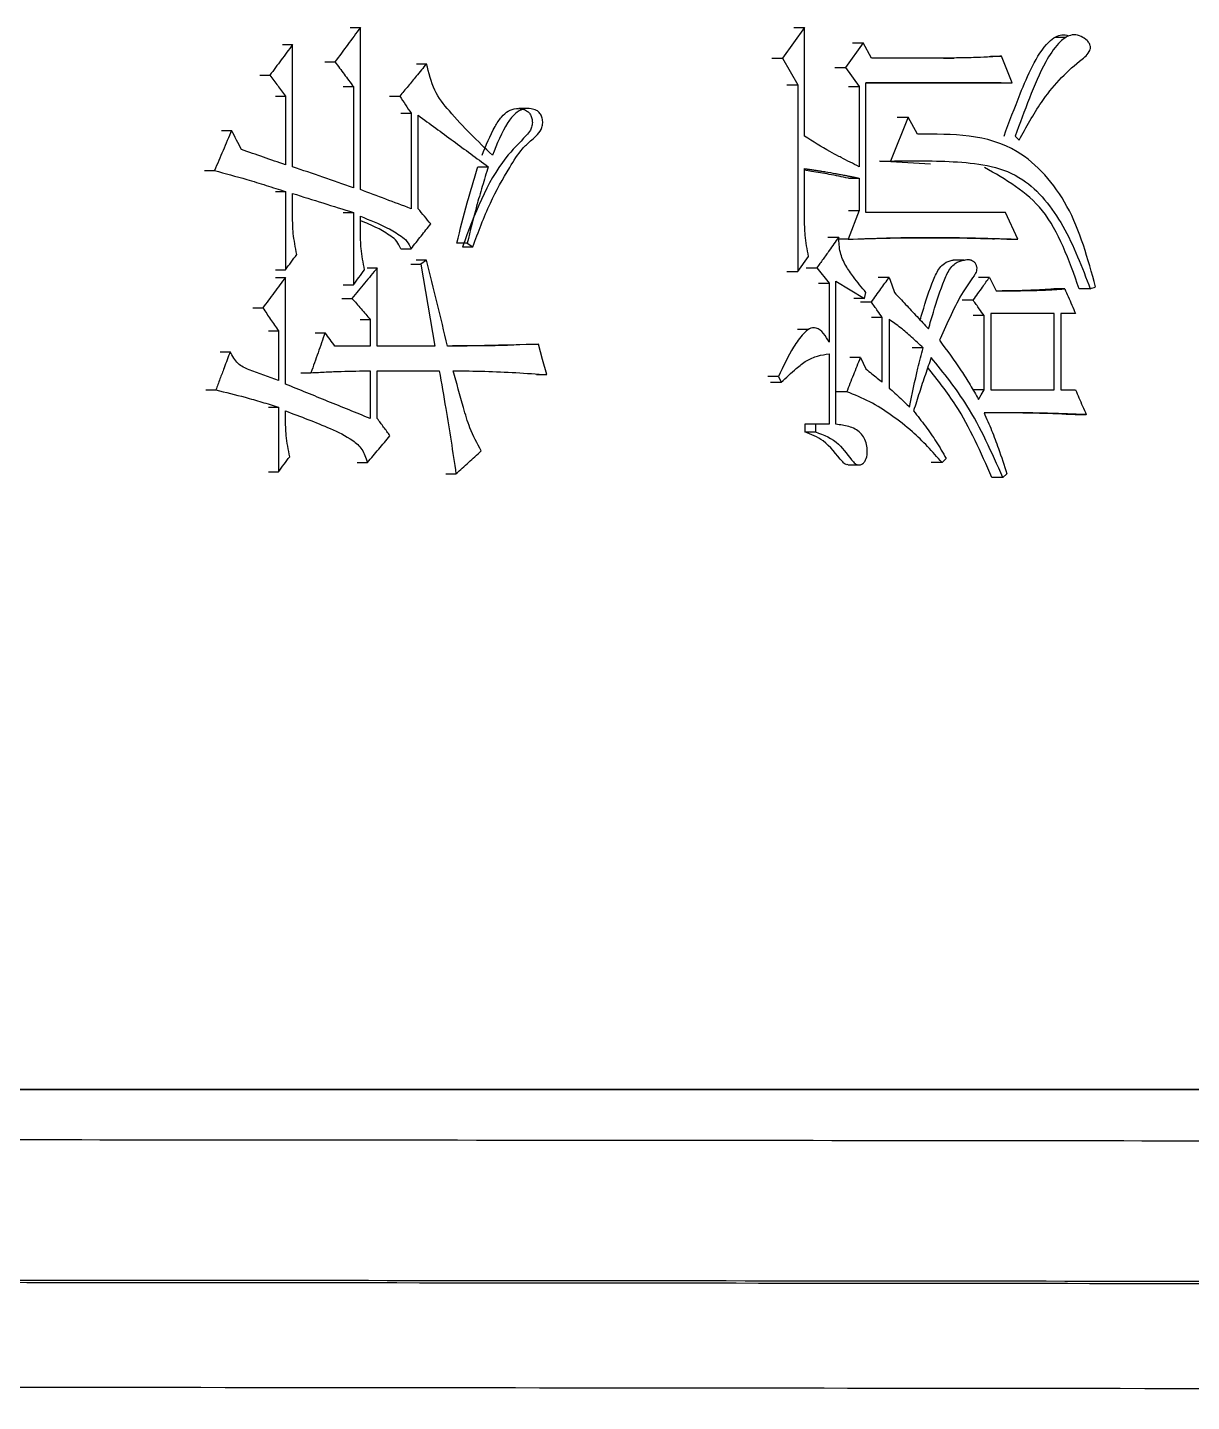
# Model space of a CAD drawing. Header units: millimetres. Extents: x 2085 to 4229, y 754 to 2271.
# Drawn here: x 3113.31 to 3119.91, y 968.06 to 975.85 of the extents above; entities that cross this region are included whole.
import ezdxf

# ---------------------------------------------------------------- set-up
doc = ezdxf.new("R2010")
doc.units = ezdxf.units.MM

msp = doc.modelspace()

# ---------------------------------------------------------------- linework, layer by layer
at = {"color": 7, "linetype": 'Continuous', "lineweight": 25}
for p, q in [((3115.1375, 975.8484), (3115.195, 975.8484)), ((3115.195, 974.9289), (3115.195, 975.8484)), ((3117.7131, 975.8484), (3117.5888, 975.6753)), ((3117.6525, 975.8484), (3117.7131, 975.8484)), ((3117.7131, 975.2318), (3117.7131, 975.8484)), ((3114.7534, 975.751), (3114.8103, 975.751)), ((3114.8103, 975.0587), (3114.8103, 975.751)), ((3118.046, 975.7619), (3117.9455, 975.6213)), ((3117.985, 975.7619), (3118.046, 975.7619)), ((3118.0924, 975.6753), (3118.046, 975.7619)), ((3119.1947, 975.7917), (3119.1316, 975.7917)), ((3114.9937, 975.6537), (3115.0509, 975.6537)), ((3115.5122, 975.6429), (3115.57, 975.6429)), ((3117.5284, 975.6753), (3117.5888, 975.6753)), ((3117.5888, 975.6753), (3117.6743, 975.5239)), ((3118.562, 975.6753), (3118.0924, 975.6753)), ((3118.5003, 975.6753), (3118.562, 975.6753)), ((3118.7681, 975.6862), (3118.8302, 975.6862)), ((3118.8913, 975.5347), (3118.8302, 975.6862)), ((3114.6249, 975.578), (3114.6817, 975.578)), ((3117.8846, 975.6212), (3117.9455, 975.6213)), ((3117.9455, 975.6213), (3118.0228, 975.5131)), ((3115.155, 975.5131), (3115.155, 974.9397)), ((3117.6137, 975.5239), (3117.6743, 975.5239)), ((3117.6743, 975.5239), (3117.6743, 974.4638)), ((3117.9618, 975.5131), (3118.0228, 975.5131)), ((3118.0228, 975.5131), (3118.0228, 975.0588)), ((3118.0615, 975.5347), (3118.8913, 975.5347)), ((3118.0615, 974.7991), (3118.0615, 975.5347)), ((3118.8288, 975.5347), (3118.0615, 975.5347)), ((3118.8291, 975.5347), (3118.8913, 975.5347)), ((3114.7132, 975.459), (3114.7702, 975.459)), ((3114.7702, 975.459), (3114.7702, 975.0695)), ((3115.3609, 975.459), (3115.4186, 975.459)), ((3115.4246, 975.3616), (3115.4824, 975.3616)), ((3115.4824, 975.3616), (3115.4824, 974.8208)), ((3115.5222, 974.8208), (3115.5222, 975.3508)), ((3116.1513, 975.3885), (3116.0924, 975.3885)), ((3118.3006, 975.34), (3118.2004, 975.0912)), ((3118.2392, 975.34), (3118.3006, 975.34)), ((3118.3545, 975.2426), (3118.3006, 975.34)), ((3114.4078, 975.2643), (3114.4644, 975.2643)), ((3114.3111, 975.0371), (3114.3676, 975.0371)), ((3115.8613, 975.0587), (3115.9196, 975.0587)), ((3117.7131, 974.7667), (3117.7131, 975.0479)), ((3118.428, 975.0732), (3118.1388, 975.0912)), ((3118.1392, 975.0912), (3118.2004, 975.0912)), ((3117.9618, 974.9938), (3118.0228, 974.9938)), ((3118.0228, 974.9938), (3118.0228, 974.81)), ((3114.7702, 974.9181), (3114.7702, 974.4746)), ((3114.8103, 974.7775), (3114.8103, 974.9073)), ((3115.0976, 974.7991), (3115.155, 974.7991)), ((3115.155, 974.7991), (3115.155, 974.3881)), ((3118.0228, 974.81), (3117.961, 974.6477)), ((3117.9618, 974.81), (3118.0228, 974.81)), ((3118.8531, 974.7991), (3118.0615, 974.7991)), ((3118.9219, 974.6477), (3118.8531, 974.7991)), ((3115.195, 974.6909), (3115.195, 974.7775)), ((3117.846, 974.6585), (3117.9068, 974.6585)), ((3117.961, 974.6477), (3117.9, 974.6477)), ((3118.8594, 974.6477), (3118.7905, 974.6501)), ((3118.8597, 974.6477), (3118.9219, 974.6477)), ((3115.4242, 974.5935), (3115.4823, 974.5935)), ((3115.8006, 974.626), (3115.7424, 974.626)), ((3115.8006, 974.626), (3115.8324, 974.6044)), ((3117.6743, 974.4638), (3117.7363, 974.5503)), ((3115.2333, 974.4854), (3115.2909, 974.4854)), ((3115.2909, 974.0419), (3115.2909, 974.4854)), ((3115.4803, 974.507), (3115.5381, 974.5071)), ((3115.57, 974.5287), (3115.5121, 974.5287)), ((3115.57, 974.5287), (3115.5381, 974.5071)), ((3117.7222, 974.4854), (3117.7829, 974.4854)), ((3117.7829, 974.4854), (3117.8526, 974.3989)), ((3118.6185, 974.5296), (3118.5563, 974.5296)), ((3114.7132, 974.4313), (3114.7702, 974.4313)), ((3114.7702, 973.8256), (3114.7702, 974.4313)), ((3117.6137, 974.4638), (3117.6743, 974.4638)), ((3117.7918, 974.3989), (3117.8526, 974.3989)), ((3117.8526, 974.3989), (3117.8526, 974.0635)), ((3117.8913, 974.4097), (3118.0538, 974.3124)), ((3118.1927, 974.4313), (3118.1315, 974.4313)), ((3118.7613, 974.4314), (3118.6993, 974.4314)), ((3118.0538, 974.3124), (3118.0615, 974.3448)), ((3119.1888, 974.3665), (3119.1262, 974.3665)), ((3114.5848, 974.2582), (3114.6415, 974.2582)), ((3115.0896, 974.3123), (3115.147, 974.3123)), ((3118.0538, 974.3124), (3117.9927, 974.3124)), ((3118.0924, 974.2907), (3118.0313, 974.2907)), ((3118.6694, 974.3015), (3118.6075, 974.3015)), ((3115.1934, 974.1933), (3115.2509, 974.1933)), ((3115.2509, 974.1933), (3115.2509, 974.0419)), ((3118.1541, 974.2042), (3118.0929, 974.2042)), ((3118.1541, 973.8364), (3118.1541, 974.2042)), ((3118.1927, 974.1934), (3118.1927, 973.8039)), ((3118.7307, 974.215), (3118.6687, 974.215)), ((3118.7307, 973.7931), (3118.7307, 974.215)), ((3119.1279, 974.2258), (3118.769, 974.2258)), ((3118.769, 974.2258), (3118.769, 973.7931)), ((3119.0651, 974.2258), (3118.769, 974.2258)), ((3119.1279, 974.2258), (3119.0653, 974.2258)), ((3119.1279, 973.7931), (3119.1279, 974.2258)), ((3119.2497, 974.2258), (3119.166, 974.2258)), ((3119.166, 974.2258), (3119.166, 973.7931)), ((3119.2497, 974.2258), (3119.1869, 974.2258)), ((3114.6731, 974.1284), (3114.73, 974.1284)), ((3114.73, 974.1284), (3114.73, 973.8472)), ((3114.9377, 974.1176), (3114.9948, 974.1176)), ((3117.7341, 974.1348), (3117.6731, 974.1348)), ((3114.3998, 974.0096), (3114.4563, 974.0096)), ((3115.2509, 974.0419), (3115.0509, 974.0419)), ((3115.6178, 974.0419), (3115.2909, 974.0419)), ((3116.0101, 974.0478), (3116.1456, 974.0527)), ((3116.1456, 974.0527), (3116.2046, 974.0527)), ((3118.3853, 974.0311), (3118.3238, 974.0311)), ((3117.8526, 973.9986), (3117.8526, 973.5984)), ((3118.0306, 973.977), (3117.9695, 973.977)), ((3114.8576, 973.8905), (3114.9147, 973.8905)), ((3115.2509, 973.9013), (3115.2509, 973.6308)), ((3115.2909, 973.9013), (3115.6416, 973.9013)), ((3115.2909, 973.6308), (3115.2909, 973.9013)), ((3115.5837, 973.9013), (3115.6416, 973.9013)), ((3116.1933, 973.8797), (3116.2521, 973.8797)), ((3117.5655, 973.8688), (3117.5051, 973.8688)), ((3117.5655, 973.8688), (3117.581, 973.8364)), ((3114.3192, 973.7931), (3114.3756, 973.7931)), ((3117.5206, 973.8364), (3117.581, 973.8364)), ((3118.7307, 973.7931), (3118.6687, 973.7931)), ((3118.769, 973.7931), (3119.1279, 973.7931)), ((3119.166, 973.7931), (3119.2497, 973.7931)), ((3114.73, 973.6957), (3114.73, 973.328)), ((3114.7702, 973.6308), (3114.7702, 973.6741)), ((3119.3105, 973.6525), (3119.2477, 973.6525)), ((3117.7141, 973.5984), (3117.7141, 973.5551)), ((3117.7141, 973.5551), (3117.7751, 973.5551)), ((3117.7751, 973.5984), (3117.7144, 973.5984)), ((3117.7751, 973.5984), (3117.7751, 973.5551)), ((3117.8526, 973.5984), (3117.7751, 973.5984)), ((3115.1774, 973.382), (3115.2349, 973.382)), ((3118.4929, 973.3821), (3118.516, 973.4037)), ((3115.679, 973.3171), (3115.737, 973.3171)), ((3117.9597, 973.3674), (3118.0211, 973.3674)), ((3118.8378, 973.2955), (3118.8608, 973.3172)), ((3118.8378, 973.2955), (3118.7754, 973.2955))]:
    msp.add_line(p, q, dxfattribs=at)
at = {"color": 7, "linetype": 'Continuous', "lineweight": 25, "flags": 128}
for points in [[(3115.0976, 975.5131), (3115.1261, 975.5131), (3115.155, 975.5131)], [(3118.9067, 975.2318), (3118.9181, 975.221), (3118.9296, 975.2102)], [(3114.7132, 974.9181), (3114.7293, 974.9181), (3114.7456, 974.9181), (3114.7702, 974.9181)], [(3115.7742, 974.6044), (3115.7885, 974.6044), (3115.8031, 974.6044), (3115.8177, 974.6044), (3115.8324, 974.6044)], [(3114.7132, 974.4746), (3114.7274, 974.4746), (3114.7419, 974.4746), (3114.7702, 974.4746)], [(3115.5381, 974.5071), (3115.578, 974.2745), (3115.6178, 974.0419)], [(3117.8913, 973.5984), (3117.8913, 974.0041), (3117.8913, 974.4097)], [(3118.1927, 974.4313), (3118.2081, 974.3881), (3118.2235, 974.3448)], [(3118.7613, 974.4314), (3118.7805, 974.3935), (3118.7996, 974.3556)], [(3115.0976, 974.3881), (3115.1119, 974.3881), (3115.1264, 974.3881), (3115.155, 974.3881)], [(3119.3333, 974.3665), (3119.3076, 974.3665), (3119.2889, 974.3665), (3119.2704, 974.3665)], [(3116.2521, 973.8797), (3116.2284, 973.9662), (3116.2046, 974.0527)], [(3118.0306, 973.977), (3118.046, 973.9446), (3118.0615, 973.9121)], [(3117.9532, 973.7823), (3117.9378, 973.7823), (3117.9223, 973.7823), (3117.8923, 973.7823)], [(3118.7001, 973.739), (3118.7154, 973.7661), (3118.7307, 973.7931)], [(3114.6731, 973.6957), (3114.6876, 973.6957), (3114.7022, 973.6957), (3114.73, 973.6957)], [(3118.4929, 973.3821), (3118.4703, 973.3821), (3118.4506, 973.3821), (3118.4312, 973.3821)], [(3114.6731, 973.328), (3114.6873, 973.328), (3114.7017, 973.328), (3114.73, 973.328)]]:
    msp.add_lwpolyline(points, dxfattribs=at)
at = {"color": 7, "linetype": 'Continuous', "lineweight": 25}
for points, knots in [([(3115.195, 975.8484), (3115.171, 975.8159), (3115.123, 975.751), (3115.0749, 975.6861), (3115.0509, 975.6537)], [0, 0, 0, 0, 0.5, 1, 1, 1, 1]), ([(3118.8442, 975.2318), (3118.8741, 975.3124), (3118.9243, 975.4474), (3119.0028, 975.6315), (3119.0705, 975.745), (3119.1342, 975.7965), (3119.1719, 975.8085), (3119.1987, 975.8074), (3119.2108, 975.7998), (3119.2122, 975.799)], [0, 0, 0, 0, 0.340614, 0.570086, 0.802719, 0.875052, 0.933763, 0.992662, 1, 1, 1, 1]), ([(3118.9296, 975.2102), (3118.97, 975.2835), (3119.065, 975.456), (3119.2084, 975.6114), (3119.317, 975.6904), (3119.333, 975.7232), (3119.3351, 975.7346), (3119.3338, 975.746), (3119.3276, 975.7603), (3119.3109, 975.7803), (3119.2813, 975.7996), (3119.2416, 975.8105), (3119.1956, 975.7968), (3119.1378, 975.7473), (3119.0621, 975.6302), (3118.9872, 975.4474), (3118.9336, 975.3038), (3118.9067, 975.2318)], [0, 0, 0, 0, 0.163724, 0.385241, 0.440262, 0.448909, 0.455116, 0.461357, 0.469621, 0.484499, 0.514444, 0.547094, 0.577932, 0.622921, 0.7083, 0.85364, 1, 1, 1, 1]), ([(3114.8103, 975.751), (3114.7889, 975.7222), (3114.7461, 975.6645), (3114.7032, 975.6068), (3114.6817, 975.578)], [0, 0, 0, 0, 0.5, 1, 1, 1, 1]), ([(3115.0509, 975.6537), (3115.0683, 975.6302), (3115.103, 975.5834), (3115.1376, 975.5365), (3115.155, 975.5131)], [0, 0, 0, 0, 0.499999, 1, 1, 1, 1]), ([(3115.57, 975.6429), (3115.5505, 975.6192), (3115.5156, 975.5767), (3115.4651, 975.5154), (3115.4341, 975.4778), (3115.4186, 975.459)], [0, 0, 0, 0, 0.386049, 0.693024, 1, 1, 1, 1]), ([(3115.9434, 975.1236), (3115.8603, 975.2037), (3115.7441, 975.3157), (3115.6069, 975.488), (3115.5824, 975.5908), (3115.57, 975.6429)], [0, 0, 0, 0, 0.553442, 0.773992, 1, 1, 1, 1]), ([(3118.8302, 975.6862), (3118.8037, 975.6843), (3118.7506, 975.6806), (3118.6612, 975.6766), (3118.5983, 975.6758), (3118.562, 975.6753)], [0, 0, 0, 0, 0.29749, 0.594994, 1, 1, 1, 1]), ([(3114.6817, 975.578), (3114.6965, 975.5581), (3114.726, 975.5185), (3114.7554, 975.4788), (3114.7702, 975.459)], [0, 0, 0, 0, 0.499999, 1, 1, 1, 1]), ([(3115.4186, 975.459), (3115.4292, 975.4427), (3115.4505, 975.4103), (3115.4717, 975.3778), (3115.4824, 975.3616)], [0, 0, 0, 0, 0.499999, 1, 1, 1, 1]), ([(3115.5222, 975.3508), (3115.5886, 975.3021), (3115.7213, 975.2048), (3115.8535, 975.1074), (3115.9196, 975.0587)], [0, 0, 0, 0, 0.5, 1, 1, 1, 1]), ([(3115.8847, 975.1236), (3115.9071, 975.1796), (3115.938, 975.2566), (3115.9909, 975.3396), (3116.0322, 975.3778), (3116.0776, 975.391), (3116.1154, 975.3871), (3116.1415, 975.3747), (3116.1573, 975.3588), (3116.1668, 975.3384), (3116.1708, 975.3146), (3116.1687, 975.2893), (3116.1576, 975.2604), (3116.105, 975.2024), (3115.9315, 975.0304), (3115.8416, 974.7877), (3115.7738, 974.6044)], [0, 0, 0, 0, 0.133499, 0.184051, 0.225722, 0.267722, 0.304937, 0.324851, 0.341374, 0.357927, 0.374455, 0.392764, 0.411749, 0.441496, 0.578283, 1, 1, 1, 1]), ([(3115.8324, 974.6044), (3115.8636, 974.6884), (3115.9225, 974.8465), (3116.0234, 975.0279), (3116.0985, 975.1484), (3116.1542, 975.2015), (3116.1924, 975.2323), (3116.218, 975.2616), (3116.2287, 975.2939), (3116.2296, 975.3208), (3116.2234, 975.3462), (3116.2107, 975.366), (3116.1902, 975.3811), (3116.1582, 975.3903), (3116.1157, 975.388), (3116.0681, 975.3612), (3116.0035, 975.2754), (3115.969, 975.1884), (3115.9434, 975.1236)], [0, 0, 0, 0, 0.197624, 0.371591, 0.471167, 0.521337, 0.556787, 0.592598, 0.61138, 0.630161, 0.649113, 0.666951, 0.682877, 0.711545, 0.752921, 0.793459, 0.846543, 1, 1, 1, 1]), ([(3114.4644, 975.2643), (3114.4482, 975.2264), (3114.416, 975.1507), (3114.3837, 975.075), (3114.3676, 975.0371)], [0, 0, 0, 0, 0.499999, 1, 1, 1, 1]), ([(3114.5208, 975.1561), (3114.5114, 975.1741), (3114.4926, 975.2102), (3114.4738, 975.2462), (3114.4644, 975.2643)], [0, 0, 0, 0, 0.499998, 1, 1, 1, 1]), ([(3118.0228, 975.0588), (3117.9888, 975.076), (3117.9505, 975.0954), (3117.8953, 975.1241), (3117.825, 975.1611), (3117.7608, 975.2017), (3117.7131, 975.2318)], [0, 0, 0, 0, 0.325176, 0.365823, 0.528414, 1, 1, 1, 1]), ([(3119.3636, 974.3773), (3119.3199, 974.5366), (3119.2348, 974.8471), (3118.8783, 975.247), (3118.5518, 975.2443), (3118.3545, 975.2426)], [0, 0, 0, 0, 0.294377, 0.573566, 1, 1, 1, 1]), ([(3114.7702, 975.0695), (3114.7286, 975.084), (3114.6456, 975.1128), (3114.5624, 975.1417), (3114.5208, 975.1561)], [0, 0, 0, 0, 0.499999, 1, 1, 1, 1]), ([(3114.3676, 975.0371), (3114.4287, 975.0208), (3114.5268, 974.9945), (3114.6606, 974.9532), (3114.7336, 974.9298), (3114.7702, 974.9181)], [0, 0, 0, 0, 0.452168, 0.726066, 1, 1, 1, 1]), ([(3115.155, 974.9397), (3115.0976, 974.9596), (3114.9829, 974.9992), (3114.8679, 975.0389), (3114.8103, 975.0587)], [0, 0, 0, 0, 0.5, 1, 1, 1, 1]), ([(3115.7421, 974.626), (3115.7608, 974.7022), (3115.7881, 974.8131), (3115.83, 974.9564), (3115.8507, 975.0246), (3115.861, 975.0587)], [0, 0, 0, 0, 0.52212, 0.761035, 1, 1, 1, 1]), ([(3115.9196, 975.0587), (3115.9083, 975.0215), (3115.8858, 974.947), (3115.8441, 974.8036), (3115.8177, 974.6958), (3115.8006, 974.626)], [0, 0, 0, 0, 0.260983, 0.521979, 1, 1, 1, 1]), ([(3117.7131, 975.0479), (3117.7153, 975.0476), (3117.7199, 975.0469), (3117.7256, 975.0461), (3117.7313, 975.0453), (3117.7358, 975.0446), (3117.7404, 975.044), (3117.745, 975.0433), (3117.7495, 975.0427), (3117.7552, 975.0418), (3117.7597, 975.0412), (3117.7654, 975.0403), (3117.7711, 975.0395), (3117.778, 975.0385), (3117.7848, 975.0374), (3117.7916, 975.0364), (3117.7984, 975.0353), (3117.8121, 975.0332), (3117.8416, 975.0285), (3117.8711, 975.0233), (3117.8937, 975.0191), (3117.9028, 975.0174), (3117.9118, 975.0157), (3117.9231, 975.0136), (3117.9322, 975.0119), (3117.9412, 975.0101), (3117.948, 975.0088), (3117.9536, 975.0077), (3117.9593, 975.0066), (3117.9638, 975.0057), (3117.9683, 975.0048), (3117.9728, 975.0039), (3117.9773, 975.003), (3117.983, 975.0018), (3117.9875, 975.0009), (3117.9931, 974.9998), (3117.9977, 974.9989), (3118.0022, 974.998), (3118.0067, 974.9971), (3118.0112, 974.9962), (3118.017, 974.995), (3118.0205, 974.9943), (3118.0228, 974.9938)], [0, 0, 0, 0, 0.021952, 0.043903, 0.054879, 0.07683, 0.087806, 0.098782, 0.120733, 0.131709, 0.15366, 0.164636, 0.186587, 0.208539, 0.23049, 0.252442, 0.274393, 0.296345, 0.384151, 0.559767, 0.581718, 0.603669, 0.647572, 0.669524, 0.713427, 0.735378, 0.75733, 0.779281, 0.790257, 0.812208, 0.823184, 0.83416, 0.856111, 0.867087, 0.889038, 0.900014, 0.921965, 0.932941, 0.943917, 0.965868, 0.976844, 1, 1, 1, 1]), ([(3117.9615, 974.9938), (3117.9254, 975.0011), (3117.856, 975.0152), (3117.7731, 975.0296), (3117.7263, 975.0367), (3117.7131, 975.0386)], [0, 0, 0, 0, 0.437629, 0.840944, 1, 1, 1, 1]), ([(3118.2004, 975.0912), (3118.3263, 975.0928), (3118.5778, 975.0959), (3118.9458, 975.044), (3119.1957, 974.7287), (3119.2868, 974.4888), (3119.3333, 974.3665)], [0, 0, 0, 0, 0.273656, 0.546764, 0.768873, 1, 1, 1, 1]), ([(3119.2702, 974.3665), (3119.2127, 974.5297), (3119.1011, 974.8465), (3118.8534, 974.9864), (3118.7334, 975.0542)], [0, 0, 0, 0, 0.515406, 1, 1, 1, 1]), ([(3114.8103, 974.9073), (3114.8679, 974.8893), (3114.9829, 974.8532), (3115.0976, 974.8171), (3115.155, 974.7991)], [0, 0, 0, 0, 0.5, 1, 1, 1, 1]), ([(3115.4824, 974.8208), (3115.4345, 974.8388), (3115.3388, 974.8748), (3115.2429, 974.9109), (3115.195, 974.9289)], [0, 0, 0, 0, 0.5000003, 1, 1, 1, 1]), ([(3115.5939, 974.7342), (3115.5819, 974.7486), (3115.5581, 974.7775), (3115.5342, 974.8063), (3115.5222, 974.8208)], [0, 0, 0, 0, 0.500001, 1, 1, 1, 1]), ([(3114.8344, 974.5611), (3114.8264, 974.6009), (3114.8121, 974.672), (3114.8109, 974.7452), (3114.8103, 974.7775)], [0, 0, 0, 0, 0.558835, 1, 1, 1, 1]), ([(3115.195, 974.7775), (3115.2472, 974.7573), (3115.327, 974.7265), (3115.4133, 974.6746), (3115.4618, 974.6379), (3115.4754, 974.6084), (3115.4823, 974.5936)], [0, 0, 0, 0, 0.494008, 0.754052, 0.875824, 1, 1, 1, 1]), ([(3115.4242, 974.5936), (3115.4174, 974.6084), (3115.4038, 974.6379), (3115.3553, 974.6745), (3115.2875, 974.7161), (3115.2275, 974.7398), (3115.195, 974.7526)], [0, 0, 0, 0, 0.152424, 0.301831, 0.620832, 1, 1, 1, 1]), ([(3115.4823, 974.5936), (3115.4919, 974.6056), (3115.511, 974.6297), (3115.5482, 974.6766), (3115.5758, 974.7114), (3115.5939, 974.7342)], [0, 0, 0, 0, 0.257094, 0.514188, 1, 1, 1, 1]), ([(3117.7363, 974.5503), (3117.7286, 974.5901), (3117.7148, 974.6612), (3117.7136, 974.7344), (3117.7131, 974.7667)], [0, 0, 0, 0, 0.558835, 1, 1, 1, 1]), ([(3115.219, 974.4746), (3115.211, 974.5144), (3115.1968, 974.5855), (3115.1955, 974.6587), (3115.195, 974.6909)], [0, 0, 0, 0, 0.558835, 1, 1, 1, 1]), ([(3117.9068, 974.6585), (3117.889, 974.6336), (3117.8594, 974.5922), (3117.8181, 974.5345), (3117.7946, 974.5018), (3117.7829, 974.4854)], [0, 0, 0, 0, 0.432628, 0.716314, 1, 1, 1, 1]), ([(3118.0615, 974.3448), (3118.0376, 974.3747), (3117.9981, 974.4241), (3117.9451, 974.496), (3117.9111, 974.5718), (3117.9083, 974.6294), (3117.9068, 974.6585)], [0, 0, 0, 0, 0.3343851, 0.5522025, 0.7732716, 1, 1, 1, 1]), ([(3117.961, 974.6477), (3118.0333, 974.6503), (3118.178, 974.6554), (3118.3403, 974.6583), (3118.4326, 974.6582), (3118.455, 974.6581), (3118.4618, 974.658), (3118.4685, 974.658), (3118.4753, 974.6579), (3118.482, 974.6579), (3118.491, 974.6578), (3118.5, 974.6577), (3118.509, 974.6576), (3118.5157, 974.6576), (3118.5225, 974.6575), (3118.5292, 974.6574), (3118.536, 974.6573), (3118.5427, 974.6572), (3118.5517, 974.6571), (3118.5607, 974.657), (3118.5697, 974.6568), (3118.5764, 974.6567), (3118.5831, 974.6566), (3118.5899, 974.6565), (3118.5966, 974.6564), (3118.6033, 974.6562), (3118.6101, 974.6561), (3118.6168, 974.656), (3118.6258, 974.6558), (3118.6347, 974.6556), (3118.6437, 974.6554), (3118.6505, 974.6553), (3118.6572, 974.6551), (3118.6639, 974.655), (3118.6706, 974.6548), (3118.6774, 974.6547), (3118.6863, 974.6545), (3118.6953, 974.6542), (3118.7043, 974.654), (3118.711, 974.6538), (3118.7177, 974.6537), (3118.7244, 974.6535), (3118.7312, 974.6533), (3118.7379, 974.6531), (3118.7446, 974.653), (3118.7513, 974.6528), (3118.7603, 974.6525), (3118.7692, 974.6523), (3118.7782, 974.652), (3118.7849, 974.6518), (3118.7916, 974.6516), (3118.7983, 974.6514), (3118.8051, 974.6512), (3118.8118, 974.651), (3118.8207, 974.6508), (3118.8297, 974.6505), (3118.8386, 974.6503), (3118.8453, 974.65), (3118.852, 974.6498), (3118.8587, 974.6496), (3118.8655, 974.6494), (3118.8722, 974.6492), (3118.8789, 974.649), (3118.8878, 974.6488), (3118.8968, 974.6485), (3118.9057, 974.6482), (3118.9133, 974.648), (3118.9187, 974.6478), (3118.9219, 974.6477)], [0, 0, 0, 0, 0.22469, 0.449389, 0.505561, 0.512583, 0.519604, 0.526626, 0.533647, 0.540669, 0.547691, 0.561734, 0.568755, 0.575777, 0.582798, 0.58982, 0.596841, 0.603863, 0.610884, 0.624927, 0.631949, 0.638971, 0.645992, 0.653014, 0.660035, 0.667057, 0.674078, 0.6811, 0.688121, 0.702164, 0.709186, 0.716207, 0.723229, 0.730251, 0.737272, 0.744294, 0.751315, 0.765358, 0.77238, 0.779401, 0.786423, 0.793444, 0.800466, 0.807487, 0.814509, 0.821531, 0.828552, 0.842595, 0.849617, 0.856638, 0.86366, 0.870681, 0.877703, 0.884724, 0.891746, 0.905789, 0.912811, 0.919832, 0.926854, 0.933875, 0.940897, 0.947918, 0.95494, 0.961961, 0.976004, 0.983026, 0.990048, 1, 1, 1, 1]), ([(3118.0373, 974.6504), (3118.046, 974.6506), (3118.1243, 974.6531), (3118.3773, 974.658), (3118.5968, 974.6551), (3118.7204, 974.6523), (3118.766, 974.651), (3118.7845, 974.6505), (3118.7901, 974.6503), (3118.7904, 974.6503), (3118.7906, 974.6503)], [0, 0, 0, 0, 0.05514, 0.498585, 0.766188, 0.892547, 0.95596, 0.964089, 0.972518, 1, 1, 1, 1]), ([(3114.7702, 974.4746), (3114.7809, 974.489), (3114.8023, 974.5179), (3114.8237, 974.5467), (3114.8344, 974.5611)], [0, 0, 0, 0, 0.5, 1, 1, 1, 1]), ([(3115.2909, 974.4854), (3115.2669, 974.4566), (3115.219, 974.3989), (3115.171, 974.3412), (3115.147, 974.3123)], [0, 0, 0, 0, 0.5, 1, 1, 1, 1]), ([(3115.155, 974.3881), (3115.1656, 974.4025), (3115.187, 974.4313), (3115.2083, 974.4602), (3115.219, 974.4746)], [0, 0, 0, 0, 0.4999996, 1, 1, 1, 1]), ([(3115.6893, 974.0419), (3115.6695, 974.123), (3115.6297, 974.2853), (3115.5899, 974.4476), (3115.57, 974.5287)], [0, 0, 0, 0, 0.5, 1, 1, 1, 1]), ([(3118.3689, 974.1896), (3118.3732, 974.2042), (3118.3957, 974.2815), (3118.428, 974.3827), (3118.4707, 974.4779), (3118.5086, 974.516), (3118.5365, 974.5265), (3118.5539, 974.5287), (3118.556, 974.529)], [0, 0, 0, 0, 0.106522, 0.565835, 0.752734, 0.847216, 0.981134, 1, 1, 1, 1]), ([(3118.4161, 974.1393), (3118.4252, 974.1706), (3118.4526, 974.2648), (3118.49, 974.3828), (3118.5328, 974.4778), (3118.5708, 974.5165), (3118.6065, 974.5276), (3118.6375, 974.5334), (3118.6585, 974.5307), (3118.6729, 974.5221), (3118.6829, 974.5091), (3118.6888, 974.4929), (3118.6898, 974.4759), (3118.6853, 974.4572), (3118.6582, 974.4156), (3118.5764, 974.3038), (3118.5228, 974.1698), (3118.4788, 974.0772), (3118.4775, 974.0744)], [0, 0, 0, 0, 0.09118, 0.273688, 0.348082, 0.385671, 0.439079, 0.473308, 0.494951, 0.511315, 0.527714, 0.54364, 0.558961, 0.57304, 0.596062, 0.704689, 0.991099, 1, 1, 1, 1]), ([(3114.7702, 974.4313), (3114.7487, 974.4025), (3114.7059, 974.3448), (3114.663, 974.2871), (3114.6415, 974.2582)], [0, 0, 0, 0, 0.5, 1, 1, 1, 1]), ([(3118.0924, 974.2907), (3118.1013, 974.3032), (3118.1191, 974.3282), (3118.1526, 974.375), (3118.1771, 974.4094), (3118.1927, 974.4313)], [0, 0, 0, 0, 0.266242, 0.532485, 1, 1, 1, 1]), ([(3118.6694, 974.3015), (3118.6782, 974.314), (3118.6959, 974.339), (3118.7266, 974.3823), (3118.7484, 974.413), (3118.7613, 974.4314)], [0, 0, 0, 0, 0.288429, 0.576858, 1, 1, 1, 1]), ([(3118.2235, 974.3448), (3118.2444, 974.3226), (3118.287, 974.2772), (3118.3511, 974.2086), (3118.3944, 974.1624), (3118.4161, 974.1393)], [0, 0, 0, 0, 0.32488, 0.66244, 1, 1, 1, 1]), ([(3118.7995, 974.3559), (3118.822, 974.3559), (3118.8878, 974.356), (3118.9966, 974.3593), (3119.0828, 974.3641), (3119.1259, 974.3665)], [0, 0, 0, 0, 0.206279, 0.603063, 1, 1, 1, 1]), ([(3118.7996, 974.3556), (3118.8429, 974.3556), (3118.8888, 974.3555), (3118.9375, 974.3559), (3118.9456, 974.356), (3118.9537, 974.3561), (3118.9618, 974.3562), (3118.9685, 974.3563), (3118.9753, 974.3564), (3118.9807, 974.3565), (3118.9874, 974.3567), (3118.9941, 974.3568), (3119.0049, 974.357), (3119.0157, 974.3573), (3119.0265, 974.3576), (3119.0346, 974.3579), (3119.0427, 974.3582), (3119.0535, 974.3585), (3119.0629, 974.3589), (3119.0723, 974.3593), (3119.0777, 974.3596), (3119.0845, 974.3599), (3119.0912, 974.3602), (3119.102, 974.3608), (3119.1127, 974.3614), (3119.1262, 974.3622), (3119.137, 974.3629), (3119.1504, 974.3638), (3119.1612, 974.3645), (3119.1749, 974.3655), (3119.1832, 974.3661), (3119.1888, 974.3665)], [0, 0, 0, 0, 0.332695, 0.353489, 0.374282, 0.395075, 0.415869, 0.436662, 0.447059, 0.467852, 0.478249, 0.499042, 0.519836, 0.561422, 0.582216, 0.603009, 0.623803, 0.644596, 0.686183, 0.69658, 0.717373, 0.72777, 0.748563, 0.769356, 0.810943, 0.831737, 0.873323, 0.894117, 0.935704, 0.956497, 1, 1, 1, 1]), ([(3119.1888, 974.3665), (3119.1952, 974.3517), (3119.2085, 974.321), (3119.2288, 974.2741), (3119.2427, 974.2419), (3119.2497, 974.2258)], [0, 0, 0, 0, 0.3137275, 0.6568637, 1, 1, 1, 1]), ([(3119.3333, 974.3665), (3119.3383, 974.3683), (3119.3485, 974.3719), (3119.3586, 974.3755), (3119.3636, 974.3773)], [0, 0, 0, 0, 0.4999878, 1, 1, 1, 1]), ([(3114.6415, 974.2582), (3114.6563, 974.2366), (3114.6858, 974.1933), (3114.7153, 974.1501), (3114.73, 974.1284)], [0, 0, 0, 0, 0.499998, 1, 1, 1, 1]), ([(3115.147, 974.3123), (3115.1643, 974.2925), (3115.199, 974.2528), (3115.2336, 974.2132), (3115.2509, 974.1933)], [0, 0, 0, 0, 0.499998, 1, 1, 1, 1]), ([(3118.1541, 974.2042), (3118.1452, 974.2167), (3118.1305, 974.2373), (3118.1099, 974.2662), (3118.0982, 974.2825), (3118.0924, 974.2907)], [0, 0, 0, 0, 0.432649, 0.716324, 1, 1, 1, 1]), ([(3118.7307, 974.215), (3118.7219, 974.2275), (3118.7072, 974.2481), (3118.6868, 974.277), (3118.6752, 974.2934), (3118.6694, 974.3015)], [0, 0, 0, 0, 0.432649, 0.716324, 1, 1, 1, 1]), ([(3118.3853, 974.0311), (3118.3639, 974.052), (3118.3226, 974.0922), (3118.2582, 974.1461), (3118.2145, 974.1776), (3118.1927, 974.1934)], [0, 0, 0, 0, 0.349925, 0.674457, 1, 1, 1, 1]), ([(3114.9948, 974.1176), (3114.9815, 974.0798), (3114.9548, 974.004), (3114.928, 973.9283), (3114.9147, 973.8905)], [0, 0, 0, 0, 0.499999, 1, 1, 1, 1]), ([(3115.0509, 974.0419), (3115.0416, 974.0545), (3115.0229, 974.0798), (3115.0042, 974.105), (3114.9948, 974.1176)], [0, 0, 0, 0, 0.500001, 1, 1, 1, 1]), ([(3117.8526, 974.0635), (3117.8429, 974.0809), (3117.8237, 974.1149), (3117.7831, 974.1495), (3117.7383, 974.1424), (3117.6949, 974.1019), (3117.6332, 974.0131), (3117.5924, 973.9262), (3117.5655, 973.8688)], [0, 0, 0, 0, 0.121652, 0.238643, 0.329835, 0.425879, 0.621221, 1, 1, 1, 1]), ([(3114.4563, 974.0095), (3114.4449, 973.9788), (3114.4257, 973.9274), (3114.3988, 973.8553), (3114.3834, 973.8138), (3114.3756, 973.7931)], [0, 0, 0, 0, 0.425233, 0.712616, 1, 1, 1, 1]), ([(3114.73, 973.8472), (3114.6748, 973.8659), (3114.5979, 973.8921), (3114.4965, 973.937), (3114.4699, 973.9851), (3114.4564, 974.0095)], [0, 0, 0, 0, 0.554938, 0.774738, 1, 1, 1, 1]), ([(3116.2046, 974.0527), (3116.111, 974.0487), (3116.015, 974.0447), (3115.9162, 974.0432), (3115.9089, 974.0431), (3115.9016, 974.043), (3115.8943, 974.0429), (3115.887, 974.0428), (3115.8796, 974.0427), (3115.8723, 974.0426), (3115.865, 974.0426), (3115.8553, 974.0425), (3115.8455, 974.0424), (3115.8358, 974.0423), (3115.8285, 974.0423), (3115.8211, 974.0422), (3115.8138, 974.0422), (3115.8065, 974.0422), (3115.7992, 974.0421), (3115.7919, 974.0421), (3115.7821, 974.0421), (3115.7724, 974.042), (3115.7626, 974.042), (3115.7553, 974.042), (3115.748, 974.042), (3115.7406, 974.042), (3115.7333, 974.042), (3115.726, 974.0419), (3115.7187, 974.0419), (3115.7113, 974.0419), (3115.7016, 974.0419), (3115.6942, 974.0419), (3115.6893, 974.0419)], [0, 0, 0, 0, 0.54643, 0.560604, 0.574777, 0.588951, 0.603124, 0.617298, 0.631471, 0.645645, 0.659818, 0.673992, 0.702338, 0.716512, 0.730685, 0.744859, 0.759032, 0.773206, 0.787379, 0.801553, 0.815726, 0.844073, 0.858247, 0.87242, 0.886594, 0.900767, 0.914941, 0.929114, 0.943288, 0.957461, 0.971635, 1, 1, 1, 1]), ([(3116.0104, 974.0471), (3116.009, 974.0471), (3116.0034, 974.0469), (3115.9488, 974.0451), (3115.8619, 974.0433), (3115.7702, 974.0424), (3115.717, 974.0421), (3115.6947, 974.0421), (3115.6893, 974.042)], [0, 0, 0, 0, 0.0351185, 0.1395016, 0.536343, 0.8228396, 0.9570858, 1, 1, 1, 1]), ([(3118.3083, 973.6958), (3118.3235, 973.7698), (3118.3467, 973.8826), (3118.3754, 973.9932), (3118.3853, 974.0311)], [0, 0, 0, 0, 0.65698, 1, 1, 1, 1]), ([(3118.4775, 974.0744), (3118.52, 974.0182), (3118.5812, 973.9372), (3118.6523, 973.8219), (3118.6841, 973.7667), (3118.7001, 973.739)], [0, 0, 0, 0, 0.53234, 0.766047, 1, 1, 1, 1]), ([(3117.581, 973.8364), (3117.6092, 973.8629), (3117.6554, 973.9064), (3117.7229, 973.961), (3117.7869, 973.9878), (3117.8308, 973.995), (3117.8526, 973.9986)], [0, 0, 0, 0, 0.34464, 0.565757, 0.783533, 1, 1, 1, 1]), ([(3117.9533, 973.7823), (3117.9661, 973.8148), (3117.9919, 973.8797), (3118.0177, 973.9446), (3118.0306, 973.977)], [0, 0, 0, 0, 0.5, 1, 1, 1, 1]), ([(3118.4314, 973.977), (3118.4203, 973.9449), (3118.3974, 973.8788), (3118.3639, 973.7779), (3118.3422, 973.7087), (3118.3314, 973.6741)], [0, 0, 0, 0, 0.320379, 0.660141, 1, 1, 1, 1]), ([(3118.8378, 973.2955), (3118.7751, 973.4373), (3118.6641, 973.6885), (3118.502, 973.8894), (3118.4314, 973.977)], [0, 0, 0, 0, 0.56421, 1, 1, 1, 1]), ([(3114.9147, 973.8905), (3114.9433, 973.892), (3115.0004, 973.8952), (3115.1126, 973.8996), (3115.196, 973.9006), (3115.2509, 973.9013)], [0, 0, 0, 0, 0.254777, 0.50956, 1, 1, 1, 1]), ([(3115.6416, 973.9013), (3115.6543, 973.8302), (3115.6779, 973.6976), (3115.7092, 973.5028), (3115.7278, 973.379), (3115.737, 973.3171)], [0, 0, 0, 0, 0.366425, 0.683185, 1, 1, 1, 1]), ([(3115.7212, 973.9013), (3115.781, 973.9008), (3115.8997, 973.8999), (3116.0767, 973.8915), (3116.1936, 973.8836), (3116.2521, 973.8797)], [0, 0, 0, 0, 0.337206, 0.668546, 1, 1, 1, 1]), ([(3115.8798, 973.4468), (3115.8569, 973.4896), (3115.8156, 973.5667), (3115.7701, 973.7233), (3115.7403, 973.8317), (3115.7212, 973.9013)], [0, 0, 0, 0, 0.308167, 0.555958, 1, 1, 1, 1]), ([(3118.0615, 973.9121), (3118.0726, 973.903), (3118.0937, 973.8858), (3118.1246, 973.8606), (3118.1443, 973.8445), (3118.1541, 973.8364)], [0, 0, 0, 0, 0.361282, 0.680641, 1, 1, 1, 1]), ([(3118.7754, 973.2955), (3118.7133, 973.4378), (3118.6134, 973.6669), (3118.4672, 973.8504), (3118.4118, 973.92)], [0, 0, 0, 0, 0.62094, 1, 1, 1, 1]), ([(3114.3756, 973.7931), (3114.431, 973.7797), (3114.5181, 973.7585), (3114.6358, 973.7243), (3114.6986, 973.7053), (3114.73, 973.6957)], [0, 0, 0, 0, 0.465077, 0.732516, 1, 1, 1, 1]), ([(3115.2509, 973.6308), (3115.171, 973.6633), (3115.011, 973.7282), (3114.8505, 973.7931), (3114.7702, 973.8256)], [0, 0, 0, 0, 0.5, 1, 1, 1, 1]), ([(3118.4929, 973.3821), (3118.4384, 973.4426), (3118.3489, 973.5418), (3118.2076, 973.6498), (3118.0846, 973.7301), (3117.9969, 973.765), (3117.9533, 973.7823)], [0, 0, 0, 0, 0.34436, 0.564684, 0.783385, 1, 1, 1, 1]), ([(3118.1927, 973.8039), (3118.2037, 973.7941), (3118.2257, 973.7745), (3118.2645, 973.7388), (3118.2917, 973.7121), (3118.3083, 973.6958)], [0, 0, 0, 0, 0.280921, 0.561854, 1, 1, 1, 1]), ([(3119.2497, 973.7931), (3119.256, 973.7784), (3119.2693, 973.7476), (3119.2896, 973.7008), (3119.3035, 973.6686), (3119.3105, 973.6525)], [0, 0, 0, 0, 0.313727, 0.656864, 1, 1, 1, 1]), ([(3114.7702, 973.6741), (3114.8553, 973.6421), (3114.9851, 973.5934), (3115.1316, 973.5253), (3115.2087, 973.4595), (3115.2261, 973.4081), (3115.2349, 973.382)], [0, 0, 0, 0, 0.493619, 0.752072, 0.87418, 1, 1, 1, 1]), ([(3114.7943, 973.4145), (3114.7863, 973.4543), (3114.772, 973.5254), (3114.7707, 973.5986), (3114.7702, 973.6308)], [0, 0, 0, 0, 0.558835, 1, 1, 1, 1]), ([(3115.3627, 973.5335), (3115.3508, 973.5497), (3115.3268, 973.5822), (3115.3029, 973.6146), (3115.2909, 973.6308)], [0, 0, 0, 0, 0.500002, 1, 1, 1, 1]), ([(3118.3314, 973.6741), (3118.3539, 973.6455), (3118.3983, 973.589), (3118.4618, 973.5006), (3118.4979, 973.4361), (3118.516, 973.4037)], [0, 0, 0, 0, 0.3384511, 0.6681197, 1, 1, 1, 1]), ([(3119.3105, 973.6525), (3119.3021, 973.6528), (3119.2853, 973.6535), (3119.2643, 973.6544), (3119.2475, 973.655), (3119.235, 973.6555), (3119.2245, 973.6559), (3119.214, 973.6563), (3119.1993, 973.6569), (3119.1783, 973.6577), (3119.1572, 973.6584), (3119.1362, 973.6591), (3119.1194, 973.6596), (3119.0984, 973.6602), (3119.0815, 973.6607), (3119.0605, 973.6612), (3119.0437, 973.6615), (3119.0268, 973.6619), (3119.01, 973.6622), (3118.9931, 973.6624), (3118.972, 973.6627), (3118.9573, 973.6628), (3118.9425, 973.663), (3118.9341, 973.663), (3118.9235, 973.6631), (3118.9151, 973.6632), (3118.9067, 973.6632), (3118.8982, 973.6633), (3118.8898, 973.6633), (3118.8792, 973.6633), (3118.8708, 973.6634), (3118.8603, 973.6634), (3118.8518, 973.6634), (3118.8413, 973.6634), (3118.8328, 973.6634), (3118.8244, 973.6634), (3118.8159, 973.6634), (3118.8075, 973.6634), (3118.7969, 973.6634), (3118.7885, 973.6634), (3118.7779, 973.6634), (3118.7705, 973.6634), (3118.7642, 973.6634), (3118.7599, 973.6634), (3118.7557, 973.6634), (3118.7504, 973.6634), (3118.7462, 973.6633), (3118.7411, 973.6633), (3118.7363, 973.6633), (3118.7326, 973.6633), (3118.7307, 973.6633)], [0, 0, 0, 0, 0.043584, 0.087168, 0.10896, 0.130753, 0.152545, 0.163441, 0.185233, 0.228817, 0.272401, 0.294193, 0.337777, 0.35957, 0.403154, 0.424946, 0.46853, 0.490322, 0.512114, 0.555698, 0.577491, 0.621075, 0.631971, 0.653763, 0.664659, 0.686451, 0.697347, 0.708243, 0.730035, 0.740931, 0.762723, 0.773619, 0.795412, 0.806308, 0.8281, 0.838996, 0.849892, 0.871684, 0.88258, 0.904372, 0.915268, 0.93706, 0.942508, 0.947956, 0.958852, 0.9643, 0.975196, 0.980644, 0.990322, 1, 1, 1, 1]), ([(3119.2474, 973.6525), (3119.1803, 973.6553), (3119.0505, 973.6608), (3118.8782, 973.6635), (3118.773, 973.6633), (3118.7307, 973.6633)], [0, 0, 0, 0, 0.391116, 0.75565, 1, 1, 1, 1]), ([(3118.7307, 973.6633), (3118.7455, 973.6303), (3118.7751, 973.5644), (3118.8177, 973.4483), (3118.845, 973.3652), (3118.8608, 973.3172)], [0, 0, 0, 0, 0.296607, 0.593255, 1, 1, 1, 1]), ([(3117.9588, 973.3693), (3117.9552, 973.3691), (3117.9441, 973.3686), (3117.8963, 973.4206), (3117.8344, 973.5084), (3117.7505, 973.541), (3117.7141, 973.5551)], [0, 0, 0, 0, 0.0361213, 0.1127116, 0.6141797, 1, 1, 1, 1]), ([(3117.7751, 973.5551), (3117.8222, 973.5374), (3117.9073, 973.5053), (3117.9653, 973.4088), (3118.0084, 973.3673), (3118.0289, 973.3666), (3118.0444, 973.3748), (3118.056, 973.3874), (3118.0663, 973.4107), (3118.0708, 973.4443), (3118.0663, 973.4844), (3118.0527, 973.5201), (3118.0223, 973.5634), (3117.9639, 973.5887), (3117.9155, 973.5952), (3117.8913, 973.5984)], [0, 0, 0, 0, 0.230957, 0.41792, 0.453924, 0.487897, 0.511171, 0.535166, 0.56028, 0.61217, 0.662892, 0.713404, 0.762519, 0.88154, 1, 1, 1, 1]), ([(3115.2349, 973.382), (3115.2562, 973.4073), (3115.2989, 973.4578), (3115.3414, 973.5082), (3115.3627, 973.5335)], [0, 0, 0, 0, 0.4999996, 1, 1, 1, 1]), ([(3114.73, 973.328), (3114.7407, 973.3424), (3114.7621, 973.3712), (3114.7836, 973.4001), (3114.7943, 973.4145)], [0, 0, 0, 0, 0.5, 1, 1, 1, 1]), ([(3115.737, 973.3171), (3115.7608, 973.3388), (3115.8085, 973.382), (3115.856, 973.4252), (3115.8798, 973.4468)], [0, 0, 0, 0, 0.5, 1, 1, 1, 1]), ([(3123.7224, 969.8251), (3122.9852, 969.8251), (3121.3312, 969.825), (3117.4815, 969.825), (3113.2418, 969.825), (3107.6411, 969.8249), (3101.7893, 969.8249), (3095.6579, 969.8248), (3089.2625, 969.8247), (3085.2687, 969.8247), (3082.5644, 969.8247)], [0, 0, 0, 0, 0.067523, 0.151508, 0.319648, 0.403633, 0.571771, 0.739907, 0.823891, 1, 1, 1, 1]), ([(3082.6726, 969.8247), (3083.319, 969.8247), (3086.5543, 969.8247), (3092.3062, 969.8248), (3098.5058, 969.8249), (3104.5153, 969.8249), (3109.1547, 969.825), (3114.6919, 969.825), (3118.9003, 969.825), (3123.8348, 969.8251), (3128.4325, 969.8251), (3132.5276, 969.8251), (3136.2092, 969.8252), (3138.8177, 969.8252), (3141.6277, 969.8253), (3143.4981, 969.8254), (3145.5263, 969.8255), (3146.2826, 969.8255), (3146.8113, 969.8256)], [0, 0, 0, 0, 0.020124, 0.100733, 0.181328, 0.221587, 0.302184, 0.342442, 0.423039, 0.463298, 0.543894, 0.624491, 0.664749, 0.745346, 0.785604, 0.8662, 0.906458, 1, 1, 1, 1]), ([(3057.4955, 969.5539), (3059.8901, 969.5546), (3064.6954, 969.556), (3072.0196, 969.5568), (3077.9638, 969.5567), (3082.4959, 969.5561), (3085.6289, 969.5556), (3088.7451, 969.5548), (3091.8388, 969.5539), (3094.9043, 969.5528), (3097.9358, 969.5515), (3102.1898, 969.5494), (3107.7302, 969.5461), (3114.4741, 969.5409), (3121.2017, 969.5342), (3126.9226, 969.5268), (3131.6432, 969.5192), (3135.4459, 969.5118), (3138.88, 969.5036), (3141.8384, 969.4945), (3144.2919, 969.4848), (3145.3374, 969.4779), (3145.8692, 969.4745)], [0, 0, 0, 0, 0.060834, 0.1220737, 0.183719, 0.2102711, 0.2368979, 0.2635992, 0.2903751, 0.3172255, 0.3441506, 0.3711502, 0.4324096, 0.4986217, 0.5697855, 0.6458999, 0.6994123, 0.7551267, 0.8130428, 0.8731605, 0.9354796, 1, 1, 1, 1]), ([(3147.1621, 968.6614), (3146.4372, 968.6659), (3144.9875, 968.675), (3141.1972, 968.6879), (3136.2991, 968.7), (3130.2584, 968.711), (3123.2105, 968.7207), (3115.2676, 968.729), (3106.568, 968.7357), (3097.2605, 968.7407), (3087.5034, 968.744), (3077.4695, 968.7454), (3067.3092, 968.7451), (3060.6211, 968.7433), (3057.2771, 968.7424)], [0, 0, 0, 0, 0.083333, 0.166667, 0.25, 0.333334, 0.416667, 0.5, 0.583334, 0.666667, 0.75, 0.833334, 0.916667, 1, 1, 1, 1]), ([(3146.6253, 968.6753), (3146.1256, 968.6786), (3145.1397, 968.6851), (3142.8592, 968.6944), (3140.0984, 968.7031), (3136.87, 968.7111), (3133.2594, 968.7184), (3128.7133, 968.7261), (3123.1102, 968.7338), (3116.3915, 968.741), (3109.4889, 968.7468), (3102.5594, 968.7512), (3095.7354, 968.7545), (3089.1253, 968.7567), (3082.8154, 968.7581), (3076.2935, 968.7587), (3069.7114, 968.7585), (3063.2329, 968.7575), (3059.2269, 968.7564), (3057.3546, 968.7559)], [0, 0, 0, 0, 0.060587, 0.1195299, 0.1768287, 0.2324833, 0.2864935, 0.3388593, 0.4142998, 0.4860434, 0.5540892, 0.6184368, 0.6790855, 0.7360349, 0.7892846, 0.838834, 0.8991333, 0.9528558, 1, 1, 1, 1]), ([(3057.1465, 968.1537), (3060.1712, 968.1545), (3066.2077, 968.1562), (3075.3608, 968.1565), (3084.4027, 968.1552), (3093.2301, 968.1522), (3101.7223, 968.1476), (3108.5667, 968.1424), (3114.0238, 968.1373), (3118.3766, 968.1326), (3122.8345, 968.1271), (3127.3131, 968.1205), (3131.4469, 968.1133), (3135.1874, 968.1055), (3138.5056, 968.0974), (3141.5409, 968.0883), (3144.1931, 968.0785), (3146.428, 968.0677), (3147.4059, 968.0602), (3147.9051, 968.0564)], [0, 0, 0, 0, 0.0746907, 0.1490623, 0.2231148, 0.2968479, 0.3702616, 0.4433557, 0.4832428, 0.5266364, 0.5735359, 0.623941, 0.6778511, 0.7254581, 0.7754993, 0.8279744, 0.882883, 0.940225, 1, 1, 1, 1])]:
    msp.add_open_spline(points, degree=3, knots=knots, dxfattribs=at)

doc.saveas('drawing.dxf')
